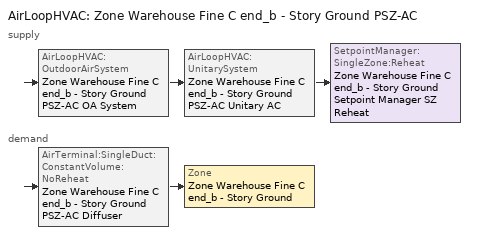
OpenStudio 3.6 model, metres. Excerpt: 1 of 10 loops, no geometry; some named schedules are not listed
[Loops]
AirLoopHVAC 'Zone Warehouse Fine C end_b - Story Ground PSZ-AC'
 supply: AirLoopHVAC:OutdoorAirSystem 'Zone Warehouse Fine C end_b - Story Ground PSZ-AC OA System' > AirLoopHVAC:UnitarySystem 'Zone Warehouse Fine C end_b - Story Ground PSZ-AC Unitary AC' > SetpointManager:SingleZone:Reheat 'Zone Warehouse Fine C end_b - Story Ground Setpoint Manager SZ Reheat'
 demand: AirTerminal:SingleDuct:ConstantVolume:NoReheat 'Zone Warehouse Fine C end_b - Story Ground PSZ-AC Diffuser' > Zone 'Zone Warehouse Fine C end_b - Story Ground'
[Sizing:Zone]
Zone Warehouse Fine C end_b - Story Ground: Zone Cooling Design Supply Air Temperature Input Method=SupplyAirTemperature; Zone Cooling Design Supply Air Temperature {C}=12.7778; Zone Cooling Design Supply Air Temperature Difference {deltaC}=11.11; Zone Heating Design Supply Air Temperature Input Method=SupplyAirTemperature; Zone Heating Design Supply Air Temperature {C}=50; Zone Heating Design Supply Air Temperature Difference {deltaC}=11.11; Zone Cooling Design Supply Air Humidity Ratio {kg-H2O/kg-air}=0.0085; Zone Heating Design Supply Air Humidity Ratio {kg-H2O/kg-air}=0.008; Cooling Design Air Flow Method=DesignDay; Heating Design Air Flow Method=DesignDay; Account for Dedicated Outdoor Air System=No; Dedicated Outdoor Air System Control Strategy=NeutralSupplyAir; Dedicated Outdoor Air Low Setpoint Temperature for Design {C}=autosize; Dedicated Outdoor Air High Setpoint Temperature for Design {C}=autosize; Zone Load Sizing Method=Sensible Load Only No Latent Load; Zone Latent Cooling Design Supply Air Humidity Ratio Input Method=HumidityRatioDifference; Zone Cooling Design Supply Air Humidity Ratio Difference {kgWater/kgDryAir}=0.005; Zone Latent Heating Design Supply Air Humidity Ratio Input Method=HumidityRatioDifference; Zone Humidification Design Supply Air Humidity Ratio Difference {kgWater/kgDryAir}=0.005
[Zone equipment]
Zone Warehouse Fine C end_b - Story Ground: Zone Warehouse Fine C end_b - Story Ground PSZ-AC Diffuser
[AirLoopHVAC]
Zone Warehouse Fine C end_b - Story Ground PSZ-AC: Availability Schedule=Zone Warehouse Fine C end_b - Story Ground PSZ-AC Occ Sch; Design Supply Air Flow Rate {m3/s}=autosize; Design Return Air Flow Fraction of Supply Air Flow=1
[Sizing:System]
Zone Warehouse Fine C end_b - Story Ground PSZ-AC: Type of Load to Size On=Sensible; Design Outdoor Air Flow Rate {m3/s}=Autosize; Central Heating Maximum System Air Flow Ratio=1; Preheat Design Temperature {C}=7.22222; Preheat Design Humidity Ratio {kg-H2O/kg-Air}=0.008; Precool Design Temperature {C}=12.7778; Precool Design Humidity Ratio {kg-H2O/kg-Air}=0.008; Central Cooling Design Supply Air Temperature {C}=12.7778; Central Heating Design Supply Air Temperature {C}=50; Sizing Option=Coincident; 100% Outdoor Air in Cooling=No; 100% Outdoor Air in Heating=No; Central Cooling Design Supply Air Humidity Ratio {kg-H2O/kg-Air}=0.0085; Central Heating Design Supply Air Humidity Ratio {kg-H2O/kg-Air}=0.008; Cooling Design Air Flow Method=DesignDay; Heating Design Air Flow Method=DesignDay; System Outdoor Air Method=ZoneSum; Zone Maximum Outdoor Air Fraction=1; Cooling Supply Air Flow Rate Per Floor Area {m3/s-m2}=0.00996765; Cooling Fraction of Autosized Cooling Supply Air Flow Rate=1; Cooling Supply Air Flow Rate Per Unit Cooling Capacity {m3/s-W}=3.94755e-05; Heating Supply Air Flow Rate Per Floor Area {m3/s-m2}=0.00996765; Heating Fraction of Autosized Heating Supply Air Flow Rate=1; Heating Fraction of Autosized Cooling Supply Air Flow Rate=1; Heating Supply Air Flow Rate Per Unit Heating Capacity {m3/s-W}=3.15882e-05; Cooling Design Capacity Method=CoolingDesignCapacity; Cooling Design Capacity {W}=autosize; Cooling Design Capacity Per Floor Area {W/m2}=234.7; Fraction of Autosized Cooling Design Capacity=1; Heating Design Capacity Method=HeatingDesignCapacity; Heating Design Capacity {W}=autosize; Heating Design Capacity Per Floor Area {W/m2}=157; Fraction of Autosized Heating Design Capacity=1; Central Cooling Capacity Control Method=OnOff; Occupant Diversity=autosize
[SetpointManager:SingleZone:Reheat]
Zone Warehouse Fine C end_b - Story Ground Setpoint Manager SZ Reheat: Minimum Supply Air Temperature {C}=12.7778; Maximum Supply Air Temperature {C}=50; Control Zone=Zone Warehouse Fine C end_b - Story Ground; Setpoint Node or NodeList=Zone Warehouse Fine C end_b - Story Ground PSZ-AC Supply Outlet Node
[Coil:Heating:Gas]
Zone Warehouse Fine C end_b - Story Ground PSZ-AC Gas Htg Coil 14kBtu/hr 0.8 Thermal Eff: Availability Schedule=Always On Discrete; Gas Burner Efficiency=0.8; Nominal Capacity {W}=AutoSize; Parasitic Electric Load {W}=0; Parasitic Gas Load {W}=0
[Coil:Heating:Electric]
Zone Warehouse Fine C end_b - Story Ground PSZ-AC No Heat: Availability Schedule=Always Off Discrete; Efficiency=1; Nominal Capacity {W}=0
[Coil:Cooling:DX:SingleSpeed]
Zone Warehouse Fine C end_b - Story Ground PSZ-AC 1spd DX AC Clg Coil 5kBtu/hr 13.0SEER: Availability Schedule=Always On Discrete; Rated Total Cooling Capacity {W}=autosize; Rated Sensible Heat Ratio=autosize; Rated COP {W/W}=3.91157; Rated Air Flow Rate {m3/s}=autosize; Rated Evaporator Fan Power Per Volume Flow Rate 2017 {W/(m3/s)}=773.3; Rated Evaporator Fan Power Per Volume Flow Rate 2023 {W/(m3/s)}=934.4; Total Cooling Capacity Function of Temperature Curve=CoilClgDXQRatio_fTwbToadbSI; Total Cooling Capacity Function of Flow Fraction Curve=CoilClgDXSnglQRatio_fCFMRatio; Energy Input Ratio Function of Temperature Curve=CoilClgDXEIRRatio_fTwbToadbSI; Energy Input Ratio Function of Flow Fraction Curve=CoilClgDXSnglEIRRatio_fCFMRatio; Part Load Fraction Correlation Curve=CoilClgDXEIRRatio_fQFrac; Minimum Outdoor Dry-Bulb Temperature for Compressor Operation {C}=-25; Nominal Time for Condensate Removal to Begin {s}=0; Ratio of Initial Moisture Evaporation Rate and Steady State Latent Capacity=0; Maximum Cycling Rate {cycles/hr}=0; Latent Capacity Time Constant {s}=0; Condenser Type=AirCooled; Evaporative Condenser Effectiveness=0.9; Evaporative Condenser Air Flow Rate {m3/s}=autosize; Evaporative Condenser Pump Rated Power Consumption {W}=autosize; Crankcase Heater Capacity {W}=0; Maximum Outdoor Dry-Bulb Temperature for Crankcase Heater Operation {C}=10; Basin Heater Capacity {W/K}=0; Basin Heater Setpoint Temperature {C}=2
[Fan:OnOff]
Zone Warehouse Fine C end_b - Story Ground PSZ-AC Fan: Availability Schedule=Always On Discrete; Fan Total Efficiency=0.53625; Pressure Rise {Pa}=622.722; Maximum Flow Rate {m3/s}=autosize; Motor Efficiency=0.825; Motor In Airstream Fraction=1; Fan Power Ratio Function of Speed Ratio Curve=Fan On Off Power Curve 5; Fan Efficiency Ratio Function of Speed Ratio Curve=Fan On Off Efficiency Curve 5
[AirLoopHVAC:UnitarySystem]
Zone Warehouse Fine C end_b - Story Ground PSZ-AC Unitary AC: Control Type=Load; Controlling Zone or Thermostat Location=Zone Warehouse Fine C end_b - Story Ground; Dehumidification Control Type=None; Availability Schedule=Outage Availability Schedule; Supply Fan=Zone Warehouse Fine C end_b - Story Ground PSZ-AC Fan; Fan Placement=DrawThrough; Supply Air Fan Operating Mode Schedule=Zone Warehouse Fine C end_b - Story Ground PSZ-AC Occ Sch; Heating Coil=Zone Warehouse Fine C end_b - Story Ground PSZ-AC Gas Htg Coil 14kBtu/hr 0.8 Thermal Eff; DX Heating Coil Sizing Ratio=1; Cooling Coil=Zone Warehouse Fine C end_b - Story Ground PSZ-AC 1spd DX AC Clg Coil 5kBtu/hr 13.0SEER; Use DOAS DX Cooling Coil=No; DOAS DX Cooling Coil Leaving Minimum Air Temperature {C}=2; Latent Load Control=SensibleOnlyLoadControl; Supplemental Heating Coil=Zone Warehouse Fine C end_b - Story Ground PSZ-AC No Heat; Supply Air Flow Rate During Cooling Operation {m3/s}=Autosize; Supply Air Flow Rate During Heating Operation {m3/s}=Autosize; Supply Air Flow Rate When No Cooling or Heating is Required {m3/s}=Autosize; Maximum Supply Air Temperature {C}=80; Maximum Outdoor Dry-Bulb Temperature for Supplemental Heater Operation {C}=21; Maximum Cycling Rate {cycles/hr}=2.5; Heat Pump Time Constant {s}=60; Fraction of On-Cycle Power Use=0.01; Heat Pump Fan Delay Time {s}=60; Ancilliary On-Cycle Electric Power {W}=0; Ancilliary Off-Cycle Electric Power {W}=0
[Controller:OutdoorAir]
Zone Warehouse Fine C end_b - Story Ground PSZ-AC OA System Controller: Minimum Outdoor Air Flow Rate {m3/s}=autosize; Maximum Outdoor Air Flow Rate {m3/s}=Autosize; Economizer Control Type=NoEconomizer; Economizer Control Action Type=ModulateFlow; Economizer Maximum Limit Dry-Bulb Temperature {C}=28; Economizer Maximum Limit Enthalpy {J/kg}=64000; Lockout Type=LockoutWithCompressor; Minimum Limit Type=FixedMinimum; Minimum Outdoor Air Schedule=Always On Discrete; Maximum Fraction of Outdoor Air Schedule=ZoneWarehouseFineCendbStoryGroundPSZACmaxOASch; Controller Mechanical Ventilation=Controller Mechanical Ventilation 6; High Humidity Control=No; Heat Recovery Bypass Control Type=BypassWhenWithinEconomizerLimits
[Controller:MechanicalVentilation]
Controller Mechanical Ventilation 6: Availability Schedule=Always On Discrete
[AirLoopHVAC:OutdoorAirSystem]
Zone Warehouse Fine C end_b - Story Ground PSZ-AC OA System: Controller=Zone Warehouse Fine C end_b - Story Ground PSZ-AC OA System Controller
[AirTerminal:SingleDuct:ConstantVolume:NoReheat]
Zone Warehouse Fine C end_b - Story Ground PSZ-AC Diffuser: Availability Schedule=Always On Discrete; Maximum Air Flow Rate {m3/s}=AutoSize
[Schedule:Constant]
Name | Value
Always On Discrete | 1
Always Off Discrete | 0
[Schedule:Ruleset]
Name | Default Day Schedule | Summer Design Day Schedule | Winter Design Day Schedule
Zone Warehouse Fine C end_b - Story Ground PSZ-AC Occ Sch | Zone Warehouse Fine C end_b - Story Ground PSZ-AC Occ Sch Default | Zone Warehouse Fine C end_b - Story Ground PSZ-AC Occ Sch Summer Design Day | Zone Warehouse Fine C end_b - Story Ground PSZ-AC Occ Sch Winter Design Day
ZoneWarehouseFineCendbStoryGroundPSZACmaxOASch | ZoneWarehouseFineCendbStoryGroundPSZACmaxOASchDefault
[Schedule:Day]
Zone Warehouse Fine C end_b - Story Ground PSZ-AC Occ Sch Default; Zone Warehouse Fine C end_b - Story Ground PSZ-AC Occ Sch Sunday: 24, 0, 0
Zone Warehouse Fine C end_b - Story Ground PSZ-AC Occ Sch Winter Design Day; Zone Warehouse Fine C end_b - Story Ground PSZ-AC Occ Sch Summer Design Day: 24, 0, 1
ZoneWarehouseFineCendbStoryGroundPSZACmaxOASchDefault: 24, 0, 0.7
Schedule Day 7: 1, 0, 0.7, 2, 0, 0.7, 3, 0, 0.7, 4, 0, 0.7, 5, 0, 0.7, 6, 0, 0.7, 7, 0, 0.7, 8, 0, 0.7, 9, 0, 0.7, 10, 0, 0.7, 11, 0, 0.7, 12, 0, 0.7, 13, 0, 0.7, 14, 0, 0.7, 15, 0, 0, 16, 0, 0, 17, 0, 0, 18, 0, 0, 19, 0, 0, 20, 0, 0, 21, 0, 0, 22, 0, 0, 23, 0, 0, 24, 0, 0
Schedule Day 8; Schedule Day 34; Schedule Day 35; Schedule Day 36: 1, 0, 0, 2, 0, 0, 3, 0, 0, 4, 0, 0, 5, 0, 0, 6, 0, 0, 7, 0, 0, 8, 0, 0, 9, 0, 0, 10, 0, 0, 11, 0, 0, 12, 0, 0, 13, 0, 0, 14, 0, 0, 15, 0, 0, 16, 0, 0, 17, 0, 0, 18, 0, 0, 19, 0, 0, 20, 0, 0, 21, 0, 0, 22, 0, 0, 23, 0, 0, 24, 0, 0
Schedule Day 9: 1, 0, 0, 2, 0, 0, 3, 0, 0, 4, 0, 0, 5, 0, 0, 6, 0, 0, 7, 0, 0, 8, 0, 0, 9, 0, 0, 10, 0, 0, 11, 0, 0, 12, 0, 0, 13, 0, 0, 14, 0, 0, 15, 0, 0.7, 16, 0, 0.7, 17, 0, 0.7, 18, 0, 0.7, 19, 0, 0.7, 20, 0, 0.7, 21, 0, 0.7, 22, 0, 0.7, 23, 0, 0.7, 24, 0, 0.7
[Schedule:Rule] Apply Sunday=Yes; Apply Monday=Yes; Apply Tuesday=Yes; Apply Wednesday=Yes; Apply Friday=Yes; Apply Saturday=Yes; Date Specification Type=DateRange
Name | Schedule Ruleset | Rule Order | Day Schedule | Start Month | Start Day | End Month | End Day | Apply Thursday
Zone Warehouse Fine C end_b - Story Ground PSZ-AC Occ Sch Sunday Rule | Zone Warehouse Fine C end_b - Story Ground PSZ-AC Occ Sch | 3 | Zone Warehouse Fine C end_b - Story Ground PSZ-AC Occ Sch Sunday | 1 | 1 | 12 | 31
ZoneWarehouseFineCendbStoryGroundPSZACmaxOASch Outage Day 175 | ZoneWarehouseFineCendbStoryGroundPSZACmaxOASch | 2 | Schedule Day 7 | 6 | 24 | 6 | 24 | Yes
ZoneWarehouseFineCendbStoryGroundPSZACmaxOASch Outage Day 176 | ZoneWarehouseFineCendbStoryGroundPSZACmaxOASch | 1 | Schedule Day 8 | 6 | 25 | 6 | 25 | Yes
ZoneWarehouseFineCendbStoryGroundPSZACmaxOASch Outage Day 177 | ZoneWarehouseFineCendbStoryGroundPSZACmaxOASch | 0 | Schedule Day 9 | 6 | 26 | 6 | 26 | Yes
Zone Warehouse Fine C end_b - Story Ground PSZ-AC Occ Sch Outage Day 175 | Zone Warehouse Fine C end_b - Story Ground PSZ-AC Occ Sch | 2 | Schedule Day 34 | 6 | 24 | 6 | 24 | Yes
Zone Warehouse Fine C end_b - Story Ground PSZ-AC Occ Sch Outage Day 176 | Zone Warehouse Fine C end_b - Story Ground PSZ-AC Occ Sch | 1 | Schedule Day 35 | 6 | 25 | 6 | 25 | Yes
Zone Warehouse Fine C end_b - Story Ground PSZ-AC Occ Sch Outage Day 177 | Zone Warehouse Fine C end_b - Story Ground PSZ-AC Occ Sch | 0 | Schedule Day 36 | 6 | 26 | 6 | 26 | Yes
[Curve:Exponent]
Fan On Off Power Curve 5: Coefficient1 Constant=1; Coefficient2 Constant=0; Coefficient3 Constant=0; Minimum Value of x=0; Maximum Value of x=1
[Curve:Cubic] Maximum Value of x=1
Name | Coefficient1 Constant | Coefficient2 x | Coefficient3 x**2 | Coefficient4 x**3 | Minimum Value of x
Fan On Off Efficiency Curve 5 | 1 | 0 | 0 | 0 | 0
CoilClgDXEIRRatio_fQFrac | 0 | 5.1091 | -8.5515 | 4.4744 | 0.7
[Curve:Biquadratic] Minimum Value of x=13.89; Maximum Value of x=25; Minimum Value of y=23.89; Maximum Value of y=46.11; Minimum Curve Output=0.77
Name | Coefficient1 Constant | Coefficient2 x | Coefficient3 x**2 | Coefficient4 y | Coefficient5 y**2 | Coefficient6 x*y | Maximum Curve Output
CoilClgDXQRatio_fTwbToadbSI | 0.86779 | 0.014245 | 0.000554 | -0.007569 | 3.2e-05 | -0.000191 | 1.29
CoilClgDXEIRRatio_fTwbToadbSI | 0.116709 | 0.028458 | -0.000411 | 0.021422 | 0.000162 | -0.00068 | 1.33
[Curve:Quadratic]
Name | Coefficient1 Constant | Coefficient2 x | Coefficient3 x**2 | Minimum Value of x | Maximum Value of x
CoilClgDXSnglQRatio_fCFMRatio | 0.8 | 0.2 | 0 | 0.5 | 1.5
CoilClgDXSnglEIRRatio_fCFMRatio | 1.156 | -0.1816 | 0.0256 | 0 | 1
